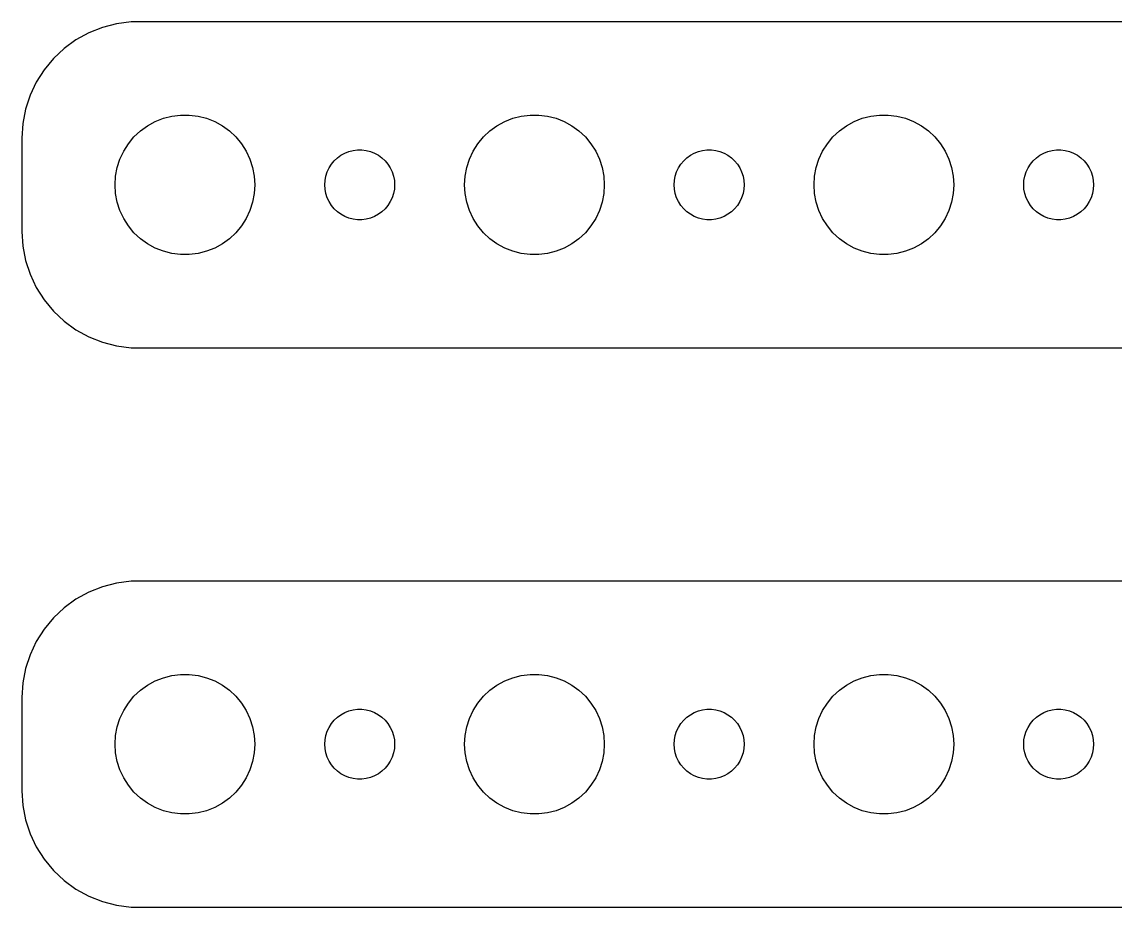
# Model space of a CAD drawing. Header units: metres. Extents: x -187 to 187, y 17 to 55.
# Drawn here: x -187 to -140.07, y 17.01 to 54.99 of the extents above; entities that cross this region are included whole.
import ezdxf

# ---------------------------------------------------------------- set-up
doc = ezdxf.new("R2010")
doc.units = ezdxf.units.M

msp = doc.modelspace()

# ---------------------------------------------------------------- linework, layer by layer
for p, q in [((-182.937, 54.9114), (-183.545, 54.7553)), ((-182.314, 54.9901), (-182.937, 54.9114)), ((182.314, 54.9901), (-182.314, 54.9901)), ((-184.129, 54.5241), (-184.679, 54.2216)), ((-183.545, 54.7553), (-184.129, 54.5241)), ((-184.679, 54.2216), (-185.187, 53.8526)), ((-185.187, 53.8526), (-185.645, 53.4227)), ((-185.645, 53.4227), (-186.045, 52.9389)), ((-186.045, 52.9389), (-186.382, 52.4088)), ((-186.382, 52.4088), (-186.649, 51.8406)), ((-186.649, 51.8406), (-186.843, 51.2434)), ((-186.843, 51.2434), (-186.961, 50.6267)), ((-181.607, 50.533), (-181.277, 50.7145)), ((-181.277, 50.7145), (-180.927, 50.8532)), ((-180.927, 50.8532), (-180.562, 50.9469)), ((-180.562, 50.9469), (-180.188, 50.9941)), ((-180.188, 50.9941), (-179.812, 50.9941)), ((-179.812, 50.9941), (-179.438, 50.9469)), ((-179.438, 50.9469), (-179.073, 50.8532)), ((-179.073, 50.8532), (-178.723, 50.7145)), ((-178.723, 50.7145), (-178.393, 50.533)), ((-166.607, 50.533), (-166.277, 50.7145)), ((-166.277, 50.7145), (-165.927, 50.8532)), ((-165.927, 50.8532), (-165.562, 50.9469)), ((-165.562, 50.9469), (-165.188, 50.9941)), ((-165.188, 50.9941), (-164.812, 50.9941)), ((-164.812, 50.9941), (-164.438, 50.9469)), ((-164.438, 50.9469), (-164.073, 50.8532)), ((-164.073, 50.8532), (-163.723, 50.7145)), ((-163.723, 50.7145), (-163.393, 50.533)), ((-151.607, 50.533), (-151.277, 50.7145)), ((-151.277, 50.7145), (-150.927, 50.8532)), ((-150.927, 50.8532), (-150.562, 50.9469)), ((-150.562, 50.9469), (-150.188, 50.9941)), ((-150.188, 50.9941), (-149.812, 50.9941)), ((-149.812, 50.9941), (-149.438, 50.9469)), ((-149.438, 50.9469), (-149.073, 50.8532)), ((-149.073, 50.8532), (-148.723, 50.7145)), ((-148.723, 50.7145), (-148.393, 50.533)), ((-186.961, 50.6267), (-187, 50)), ((-182.187, 50.0536), (-181.912, 50.3115)), ((-181.912, 50.3115), (-181.607, 50.533)), ((-178.393, 50.533), (-178.088, 50.3115)), ((-178.088, 50.3115), (-177.813, 50.0536)), ((-167.187, 50.0536), (-166.912, 50.3115)), ((-166.912, 50.3115), (-166.607, 50.533)), ((-163.393, 50.533), (-163.088, 50.3115)), ((-163.088, 50.3115), (-162.813, 50.0536)), ((-152.187, 50.0536), (-151.912, 50.3115)), ((-151.912, 50.3115), (-151.607, 50.533)), ((-148.393, 50.533), (-148.088, 50.3115)), ((-148.088, 50.3115), (-147.813, 50.0536)), ((-187, 50), (-187, 46)), ((-182.629, 49.4453), (-182.427, 49.7634)), ((-182.427, 49.7634), (-182.187, 50.0536)), ((-177.813, 50.0536), (-177.573, 49.7634)), ((-177.573, 49.7634), (-177.371, 49.4453)), ((-167.629, 49.4453), (-167.427, 49.7634)), ((-167.427, 49.7634), (-167.187, 50.0536)), ((-162.813, 50.0536), (-162.573, 49.7634)), ((-162.573, 49.7634), (-162.371, 49.4453)), ((-152.629, 49.4453), (-152.427, 49.7634)), ((-152.427, 49.7634), (-152.187, 50.0536)), ((-147.813, 50.0536), (-147.573, 49.7634)), ((-147.573, 49.7634), (-147.371, 49.4453)), ((-182.789, 49.1044), (-182.629, 49.4453)), ((-177.371, 49.4453), (-177.211, 49.1044)), ((-173.304, 49.2665), (-173.139, 49.3572)), ((-173.139, 49.3572), (-172.964, 49.4266)), ((-172.964, 49.4266), (-172.781, 49.4734)), ((-172.781, 49.4734), (-172.594, 49.497)), ((-172.594, 49.497), (-172.406, 49.497)), ((-172.406, 49.497), (-172.219, 49.4734)), ((-172.219, 49.4734), (-172.036, 49.4266)), ((-172.036, 49.4266), (-171.861, 49.3572)), ((-171.861, 49.3572), (-171.696, 49.2665)), ((-167.789, 49.1044), (-167.629, 49.4453)), ((-162.371, 49.4453), (-162.211, 49.1044)), ((-158.304, 49.2665), (-158.139, 49.3572)), ((-158.139, 49.3572), (-157.964, 49.4266)), ((-157.964, 49.4266), (-157.781, 49.4734)), ((-157.781, 49.4734), (-157.594, 49.497)), ((-157.594, 49.497), (-157.406, 49.497)), ((-157.406, 49.497), (-157.219, 49.4734)), ((-157.219, 49.4734), (-157.036, 49.4266)), ((-157.036, 49.4266), (-156.861, 49.3572)), ((-156.861, 49.3572), (-156.696, 49.2665)), ((-152.789, 49.1044), (-152.629, 49.4453)), ((-147.371, 49.4453), (-147.211, 49.1044)), ((-143.304, 49.2665), (-143.139, 49.3572)), ((-143.139, 49.3572), (-142.964, 49.4266)), ((-142.964, 49.4266), (-142.781, 49.4734)), ((-142.781, 49.4734), (-142.594, 49.497)), ((-142.594, 49.497), (-142.406, 49.497)), ((-142.406, 49.497), (-142.219, 49.4734)), ((-142.219, 49.4734), (-142.036, 49.4266)), ((-142.036, 49.4266), (-141.861, 49.3572)), ((-141.861, 49.3572), (-141.696, 49.2665)), ((-182.906, 48.7461), (-182.789, 49.1044)), ((-177.211, 49.1044), (-177.094, 48.7461)), ((-173.814, 48.7226), (-173.714, 48.8817)), ((-173.714, 48.8817), (-173.593, 49.0268)), ((-173.593, 49.0268), (-173.456, 49.1558)), ((-173.456, 49.1558), (-173.304, 49.2665)), ((-171.696, 49.2665), (-171.544, 49.1558)), ((-171.544, 49.1558), (-171.407, 49.0268)), ((-171.407, 49.0268), (-171.286, 48.8817)), ((-171.286, 48.8817), (-171.186, 48.7226)), ((-167.906, 48.7461), (-167.789, 49.1044)), ((-162.211, 49.1044), (-162.094, 48.7461)), ((-158.814, 48.7226), (-158.714, 48.8817)), ((-158.714, 48.8817), (-158.593, 49.0268)), ((-158.593, 49.0268), (-158.456, 49.1558)), ((-158.456, 49.1558), (-158.304, 49.2665)), ((-156.696, 49.2665), (-156.544, 49.1558)), ((-156.544, 49.1558), (-156.407, 49.0268)), ((-156.407, 49.0268), (-156.286, 48.8817)), ((-156.286, 48.8817), (-156.186, 48.7226)), ((-152.906, 48.7461), (-152.789, 49.1044)), ((-147.211, 49.1044), (-147.094, 48.7461)), ((-143.814, 48.7226), (-143.714, 48.8817)), ((-143.714, 48.8817), (-143.593, 49.0268)), ((-143.593, 49.0268), (-143.456, 49.1558)), ((-143.456, 49.1558), (-143.304, 49.2665)), ((-141.696, 49.2665), (-141.544, 49.1558)), ((-141.544, 49.1558), (-141.407, 49.0268)), ((-141.407, 49.0268), (-141.286, 48.8817)), ((-141.286, 48.8817), (-141.186, 48.7226)), ((-183, 48), (-182.976, 48.376)), ((-182.976, 48.376), (-182.906, 48.7461)), ((-177.094, 48.7461), (-177.024, 48.376)), ((-177.024, 48.376), (-177, 48)), ((-173.988, 48.188), (-173.953, 48.373)), ((-173.953, 48.373), (-173.895, 48.5522)), ((-173.895, 48.5522), (-173.814, 48.7226)), ((-171.186, 48.7226), (-171.105, 48.5522)), ((-171.105, 48.5522), (-171.047, 48.373)), ((-171.047, 48.373), (-171.012, 48.188)), ((-168, 48), (-167.976, 48.376)), ((-167.976, 48.376), (-167.906, 48.7461)), ((-162.094, 48.7461), (-162.024, 48.376)), ((-162.024, 48.376), (-162, 48)), ((-158.988, 48.188), (-158.953, 48.373)), ((-158.953, 48.373), (-158.895, 48.5522)), ((-158.895, 48.5522), (-158.814, 48.7226)), ((-156.186, 48.7226), (-156.105, 48.5522)), ((-156.105, 48.5522), (-156.047, 48.373)), ((-156.047, 48.373), (-156.012, 48.188)), ((-153, 48), (-152.976, 48.376)), ((-152.976, 48.376), (-152.906, 48.7461)), ((-147.094, 48.7461), (-147.024, 48.376)), ((-147.024, 48.376), (-147, 48)), ((-143.988, 48.188), (-143.953, 48.373)), ((-143.953, 48.373), (-143.895, 48.5522)), ((-143.895, 48.5522), (-143.814, 48.7226)), ((-141.186, 48.7226), (-141.105, 48.5522)), ((-141.105, 48.5522), (-141.047, 48.373)), ((-141.047, 48.373), (-141.012, 48.188)), ((-182.976, 47.624), (-183, 48)), ((-177, 48), (-177.024, 47.624)), ((-174, 48), (-173.988, 48.188)), ((-173.988, 47.812), (-174, 48)), ((-171.012, 48.188), (-171, 48)), ((-171, 48), (-171.012, 47.812)), ((-167.976, 47.624), (-168, 48)), ((-162, 48), (-162.024, 47.624)), ((-159, 48), (-158.988, 48.188)), ((-158.988, 47.812), (-159, 48)), ((-156.012, 48.188), (-156, 48)), ((-156, 48), (-156.012, 47.812)), ((-152.976, 47.624), (-153, 48)), ((-147, 48), (-147.024, 47.624)), ((-144, 48), (-143.988, 48.188)), ((-143.988, 47.812), (-144, 48)), ((-141.012, 48.188), (-141, 48)), ((-141, 48), (-141.012, 47.812)), ((-182.906, 47.2539), (-182.976, 47.624)), ((-177.024, 47.624), (-177.094, 47.2539)), ((-173.953, 47.627), (-173.988, 47.812)), ((-173.895, 47.4478), (-173.953, 47.627)), ((-173.814, 47.2774), (-173.895, 47.4478)), ((-171.105, 47.4478), (-171.186, 47.2774)), ((-171.047, 47.627), (-171.105, 47.4478)), ((-171.012, 47.812), (-171.047, 47.627)), ((-167.906, 47.2539), (-167.976, 47.624)), ((-162.024, 47.624), (-162.094, 47.2539)), ((-158.953, 47.627), (-158.988, 47.812)), ((-158.895, 47.4478), (-158.953, 47.627)), ((-158.814, 47.2774), (-158.895, 47.4478)), ((-156.105, 47.4478), (-156.186, 47.2774)), ((-156.047, 47.627), (-156.105, 47.4478)), ((-156.012, 47.812), (-156.047, 47.627)), ((-152.906, 47.2539), (-152.976, 47.624)), ((-147.024, 47.624), (-147.094, 47.2539)), ((-143.953, 47.627), (-143.988, 47.812)), ((-143.895, 47.4478), (-143.953, 47.627)), ((-143.814, 47.2774), (-143.895, 47.4478)), ((-141.105, 47.4478), (-141.186, 47.2774)), ((-141.047, 47.627), (-141.105, 47.4478)), ((-141.012, 47.812), (-141.047, 47.627)), ((-182.789, 46.8956), (-182.906, 47.2539)), ((-177.094, 47.2539), (-177.211, 46.8956)), ((-173.714, 47.1183), (-173.814, 47.2774)), ((-173.593, 46.9732), (-173.714, 47.1183)), ((-173.456, 46.8442), (-173.593, 46.9732)), ((-171.407, 46.9732), (-171.544, 46.8442)), ((-171.286, 47.1183), (-171.407, 46.9732)), ((-171.186, 47.2774), (-171.286, 47.1183)), ((-167.789, 46.8956), (-167.906, 47.2539)), ((-162.094, 47.2539), (-162.211, 46.8956)), ((-158.714, 47.1183), (-158.814, 47.2774)), ((-158.593, 46.9732), (-158.714, 47.1183)), ((-158.456, 46.8442), (-158.593, 46.9732)), ((-156.407, 46.9732), (-156.544, 46.8442)), ((-156.286, 47.1183), (-156.407, 46.9732)), ((-156.186, 47.2774), (-156.286, 47.1183)), ((-152.789, 46.8956), (-152.906, 47.2539)), ((-147.094, 47.2539), (-147.211, 46.8956)), ((-143.714, 47.1183), (-143.814, 47.2774)), ((-143.593, 46.9732), (-143.714, 47.1183)), ((-143.456, 46.8442), (-143.593, 46.9732)), ((-141.407, 46.9732), (-141.544, 46.8442)), ((-141.286, 47.1183), (-141.407, 46.9732)), ((-141.186, 47.2774), (-141.286, 47.1183)), ((-182.629, 46.5547), (-182.789, 46.8956)), ((-182.427, 46.2366), (-182.629, 46.5547)), ((-177.371, 46.5547), (-177.573, 46.2366)), ((-177.211, 46.8956), (-177.371, 46.5547)), ((-173.304, 46.7335), (-173.456, 46.8442)), ((-173.139, 46.6428), (-173.304, 46.7335)), ((-172.964, 46.5734), (-173.139, 46.6428)), ((-172.781, 46.5266), (-172.964, 46.5734)), ((-172.594, 46.503), (-172.781, 46.5266)), ((-172.406, 46.503), (-172.594, 46.503)), ((-172.219, 46.5266), (-172.406, 46.503)), ((-172.036, 46.5734), (-172.219, 46.5266)), ((-171.861, 46.6428), (-172.036, 46.5734)), ((-171.696, 46.7335), (-171.861, 46.6428)), ((-171.544, 46.8442), (-171.696, 46.7335)), ((-167.629, 46.5547), (-167.789, 46.8956)), ((-167.427, 46.2366), (-167.629, 46.5547)), ((-162.371, 46.5547), (-162.573, 46.2366)), ((-162.211, 46.8956), (-162.371, 46.5547)), ((-158.304, 46.7335), (-158.456, 46.8442)), ((-158.139, 46.6428), (-158.304, 46.7335)), ((-157.964, 46.5734), (-158.139, 46.6428)), ((-157.781, 46.5266), (-157.964, 46.5734)), ((-157.594, 46.503), (-157.781, 46.5266)), ((-157.406, 46.503), (-157.594, 46.503)), ((-157.219, 46.5266), (-157.406, 46.503)), ((-157.036, 46.5734), (-157.219, 46.5266)), ((-156.861, 46.6428), (-157.036, 46.5734)), ((-156.696, 46.7335), (-156.861, 46.6428)), ((-156.544, 46.8442), (-156.696, 46.7335)), ((-152.629, 46.5547), (-152.789, 46.8956)), ((-152.427, 46.2366), (-152.629, 46.5547)), ((-147.371, 46.5547), (-147.573, 46.2366)), ((-147.211, 46.8956), (-147.371, 46.5547)), ((-143.304, 46.7335), (-143.456, 46.8442)), ((-143.139, 46.6428), (-143.304, 46.7335)), ((-142.964, 46.5734), (-143.139, 46.6428)), ((-142.781, 46.5266), (-142.964, 46.5734)), ((-142.594, 46.503), (-142.781, 46.5266)), ((-142.406, 46.503), (-142.594, 46.503)), ((-142.219, 46.5266), (-142.406, 46.503)), ((-142.036, 46.5734), (-142.219, 46.5266)), ((-141.861, 46.6428), (-142.036, 46.5734)), ((-141.696, 46.7335), (-141.861, 46.6428)), ((-141.544, 46.8442), (-141.696, 46.7335)), ((-187, 46), (-186.961, 45.3733)), ((-182.187, 45.9464), (-182.427, 46.2366)), ((-177.573, 46.2366), (-177.813, 45.9464)), ((-167.187, 45.9464), (-167.427, 46.2366)), ((-162.573, 46.2366), (-162.813, 45.9464)), ((-152.187, 45.9464), (-152.427, 46.2366)), ((-147.573, 46.2366), (-147.813, 45.9464)), ((-181.912, 45.6885), (-182.187, 45.9464)), ((-181.607, 45.467), (-181.912, 45.6885)), ((-178.088, 45.6885), (-178.393, 45.467)), ((-177.813, 45.9464), (-178.088, 45.6885)), ((-166.912, 45.6885), (-167.187, 45.9464)), ((-166.607, 45.467), (-166.912, 45.6885)), ((-163.088, 45.6885), (-163.393, 45.467)), ((-162.813, 45.9464), (-163.088, 45.6885)), ((-151.912, 45.6885), (-152.187, 45.9464)), ((-151.607, 45.467), (-151.912, 45.6885)), ((-148.088, 45.6885), (-148.393, 45.467)), ((-147.813, 45.9464), (-148.088, 45.6885)), ((-186.961, 45.3733), (-186.843, 44.7566)), ((-181.277, 45.2855), (-181.607, 45.467)), ((-180.927, 45.1468), (-181.277, 45.2855)), ((-180.562, 45.0531), (-180.927, 45.1468)), ((-180.188, 45.0059), (-180.562, 45.0531)), ((-179.438, 45.0531), (-179.812, 45.0059)), ((-179.073, 45.1468), (-179.438, 45.0531)), ((-178.723, 45.2855), (-179.073, 45.1468)), ((-178.393, 45.467), (-178.723, 45.2855)), ((-166.277, 45.2855), (-166.607, 45.467)), ((-165.927, 45.1468), (-166.277, 45.2855)), ((-165.562, 45.0531), (-165.927, 45.1468)), ((-165.188, 45.0059), (-165.562, 45.0531)), ((-164.438, 45.0531), (-164.812, 45.0059)), ((-164.073, 45.1468), (-164.438, 45.0531)), ((-163.723, 45.2855), (-164.073, 45.1468)), ((-163.393, 45.467), (-163.723, 45.2855)), ((-151.277, 45.2855), (-151.607, 45.467)), ((-150.927, 45.1468), (-151.277, 45.2855)), ((-150.562, 45.0531), (-150.927, 45.1468)), ((-150.188, 45.0059), (-150.562, 45.0531)), ((-149.438, 45.0531), (-149.812, 45.0059)), ((-149.073, 45.1468), (-149.438, 45.0531)), ((-148.723, 45.2855), (-149.073, 45.1468)), ((-148.393, 45.467), (-148.723, 45.2855)), ((-186.843, 44.7566), (-186.649, 44.1594)), ((-179.812, 45.0059), (-180.188, 45.0059)), ((-164.812, 45.0059), (-165.188, 45.0059)), ((-149.812, 45.0059), (-150.188, 45.0059)), ((-186.649, 44.1594), (-186.382, 43.5912)), ((-186.382, 43.5912), (-186.045, 43.0611)), ((-186.045, 43.0611), (-185.645, 42.5773)), ((-185.645, 42.5773), (-185.187, 42.1474)), ((-185.187, 42.1474), (-184.679, 41.7784)), ((-184.679, 41.7784), (-184.129, 41.4759)), ((-184.129, 41.4759), (-183.545, 41.2447)), ((-183.545, 41.2447), (-182.937, 41.0886)), ((-182.937, 41.0886), (-182.314, 41.0099)), ((-182.314, 41.0099), (182.314, 41.0099)), ((-182.314, 30.9901), (-182.937, 30.9114)), ((182.314, 30.9901), (-182.314, 30.9901)), ((-184.129, 30.5241), (-184.679, 30.2216)), ((-183.545, 30.7553), (-184.129, 30.5241)), ((-182.937, 30.9114), (-183.545, 30.7553)), ((-184.679, 30.2216), (-185.187, 29.8526)), ((-185.187, 29.8526), (-185.645, 29.4227)), ((-185.645, 29.4227), (-186.045, 28.9389)), ((-186.045, 28.9389), (-186.382, 28.4088)), ((-186.382, 28.4088), (-186.649, 27.8406)), ((-186.649, 27.8406), (-186.843, 27.2434)), ((-186.843, 27.2434), (-186.961, 26.6267)), ((-181.277, 26.7145), (-180.927, 26.8532)), ((-180.927, 26.8532), (-180.562, 26.9469)), ((-180.562, 26.9469), (-180.188, 26.9941)), ((-180.188, 26.9941), (-179.812, 26.9941)), ((-179.812, 26.9941), (-179.438, 26.9469)), ((-179.438, 26.9469), (-179.073, 26.8532)), ((-179.073, 26.8532), (-178.723, 26.7145)), ((-166.277, 26.7145), (-165.927, 26.8532)), ((-165.927, 26.8532), (-165.562, 26.9469)), ((-165.562, 26.9469), (-165.188, 26.9941)), ((-165.188, 26.9941), (-164.812, 26.9941)), ((-164.812, 26.9941), (-164.438, 26.9469)), ((-164.438, 26.9469), (-164.073, 26.8532)), ((-164.073, 26.8532), (-163.723, 26.7145)), ((-151.277, 26.7145), (-150.927, 26.8532)), ((-150.927, 26.8532), (-150.562, 26.9469)), ((-150.562, 26.9469), (-150.188, 26.9941)), ((-150.188, 26.9941), (-149.812, 26.9941)), ((-149.812, 26.9941), (-149.438, 26.9469)), ((-149.438, 26.9469), (-149.073, 26.8532)), ((-149.073, 26.8532), (-148.723, 26.7145)), ((-186.961, 26.6267), (-187, 26)), ((-182.187, 26.0536), (-181.912, 26.3115)), ((-181.912, 26.3115), (-181.607, 26.533)), ((-181.607, 26.533), (-181.277, 26.7145)), ((-178.723, 26.7145), (-178.393, 26.533)), ((-178.393, 26.533), (-178.088, 26.3115)), ((-178.088, 26.3115), (-177.813, 26.0536)), ((-167.187, 26.0536), (-166.912, 26.3115)), ((-166.912, 26.3115), (-166.607, 26.533)), ((-166.607, 26.533), (-166.277, 26.7145)), ((-163.723, 26.7145), (-163.393, 26.533)), ((-163.393, 26.533), (-163.088, 26.3115)), ((-163.088, 26.3115), (-162.813, 26.0536)), ((-152.187, 26.0536), (-151.912, 26.3115)), ((-151.912, 26.3115), (-151.607, 26.533)), ((-151.607, 26.533), (-151.277, 26.7145)), ((-148.723, 26.7145), (-148.393, 26.533)), ((-148.393, 26.533), (-148.088, 26.3115)), ((-148.088, 26.3115), (-147.813, 26.0536)), ((-187, 26), (-187, 22)), ((-182.427, 25.7634), (-182.187, 26.0536)), ((-177.813, 26.0536), (-177.573, 25.7634)), ((-167.427, 25.7634), (-167.187, 26.0536)), ((-162.813, 26.0536), (-162.573, 25.7634)), ((-152.427, 25.7634), (-152.187, 26.0536)), ((-147.813, 26.0536), (-147.573, 25.7634)), ((-182.789, 25.1044), (-182.629, 25.4453)), ((-182.629, 25.4453), (-182.427, 25.7634)), ((-177.573, 25.7634), (-177.371, 25.4453)), ((-177.371, 25.4453), (-177.211, 25.1044)), ((-173.304, 25.2665), (-173.139, 25.3572)), ((-173.139, 25.3572), (-172.964, 25.4266)), ((-172.964, 25.4266), (-172.781, 25.4734)), ((-172.781, 25.4734), (-172.594, 25.497)), ((-172.594, 25.497), (-172.406, 25.497)), ((-172.406, 25.497), (-172.219, 25.4734)), ((-172.219, 25.4734), (-172.036, 25.4266)), ((-172.036, 25.4266), (-171.861, 25.3572)), ((-171.861, 25.3572), (-171.696, 25.2665)), ((-167.789, 25.1044), (-167.629, 25.4453)), ((-167.629, 25.4453), (-167.427, 25.7634)), ((-162.573, 25.7634), (-162.371, 25.4453)), ((-162.371, 25.4453), (-162.211, 25.1044)), ((-158.304, 25.2665), (-158.139, 25.3572)), ((-158.139, 25.3572), (-157.964, 25.4266)), ((-157.964, 25.4266), (-157.781, 25.4734)), ((-157.781, 25.4734), (-157.594, 25.497)), ((-157.594, 25.497), (-157.406, 25.497)), ((-157.406, 25.497), (-157.219, 25.4734)), ((-157.219, 25.4734), (-157.036, 25.4266)), ((-157.036, 25.4266), (-156.861, 25.3572)), ((-156.861, 25.3572), (-156.696, 25.2665)), ((-152.789, 25.1044), (-152.629, 25.4453)), ((-152.629, 25.4453), (-152.427, 25.7634)), ((-147.573, 25.7634), (-147.371, 25.4453)), ((-147.371, 25.4453), (-147.211, 25.1044)), ((-143.304, 25.2665), (-143.139, 25.3572)), ((-143.139, 25.3572), (-142.964, 25.4266)), ((-142.964, 25.4266), (-142.781, 25.4734)), ((-142.781, 25.4734), (-142.594, 25.497)), ((-142.594, 25.497), (-142.406, 25.497)), ((-142.406, 25.497), (-142.219, 25.4734)), ((-142.219, 25.4734), (-142.036, 25.4266)), ((-142.036, 25.4266), (-141.861, 25.3572)), ((-141.861, 25.3572), (-141.696, 25.2665)), ((-182.906, 24.7461), (-182.789, 25.1044)), ((-177.211, 25.1044), (-177.094, 24.7461)), ((-173.814, 24.7226), (-173.714, 24.8817)), ((-173.714, 24.8817), (-173.593, 25.0268)), ((-173.593, 25.0268), (-173.456, 25.1558)), ((-173.456, 25.1558), (-173.304, 25.2665)), ((-171.696, 25.2665), (-171.544, 25.1558)), ((-171.544, 25.1558), (-171.407, 25.0268)), ((-171.407, 25.0268), (-171.286, 24.8817)), ((-171.286, 24.8817), (-171.186, 24.7226)), ((-167.906, 24.7461), (-167.789, 25.1044)), ((-162.211, 25.1044), (-162.094, 24.7461)), ((-158.814, 24.7226), (-158.714, 24.8817)), ((-158.714, 24.8817), (-158.593, 25.0268)), ((-158.593, 25.0268), (-158.456, 25.1558)), ((-158.456, 25.1558), (-158.304, 25.2665)), ((-156.696, 25.2665), (-156.544, 25.1558)), ((-156.544, 25.1558), (-156.407, 25.0268)), ((-156.407, 25.0268), (-156.286, 24.8817)), ((-156.286, 24.8817), (-156.186, 24.7226)), ((-152.906, 24.7461), (-152.789, 25.1044)), ((-147.211, 25.1044), (-147.094, 24.7461)), ((-143.814, 24.7226), (-143.714, 24.8817)), ((-143.714, 24.8817), (-143.593, 25.0268)), ((-143.593, 25.0268), (-143.456, 25.1558)), ((-143.456, 25.1558), (-143.304, 25.2665)), ((-141.696, 25.2665), (-141.544, 25.1558)), ((-141.544, 25.1558), (-141.407, 25.0268)), ((-141.407, 25.0268), (-141.286, 24.8817)), ((-141.286, 24.8817), (-141.186, 24.7226)), ((-182.976, 24.376), (-182.906, 24.7461)), ((-177.094, 24.7461), (-177.024, 24.376)), ((-173.953, 24.373), (-173.895, 24.5522)), ((-173.895, 24.5522), (-173.814, 24.7226)), ((-171.186, 24.7226), (-171.105, 24.5522)), ((-171.105, 24.5522), (-171.047, 24.373)), ((-167.976, 24.376), (-167.906, 24.7461)), ((-162.094, 24.7461), (-162.024, 24.376)), ((-158.953, 24.373), (-158.895, 24.5522)), ((-158.895, 24.5522), (-158.814, 24.7226)), ((-156.186, 24.7226), (-156.105, 24.5522)), ((-156.105, 24.5522), (-156.047, 24.373)), ((-152.976, 24.376), (-152.906, 24.7461)), ((-147.094, 24.7461), (-147.024, 24.376)), ((-143.953, 24.373), (-143.895, 24.5522)), ((-143.895, 24.5522), (-143.814, 24.7226)), ((-141.186, 24.7226), (-141.105, 24.5522)), ((-141.105, 24.5522), (-141.047, 24.373)), ((-183, 24), (-182.976, 24.376)), ((-182.976, 23.624), (-183, 24)), ((-177.024, 24.376), (-177, 24)), ((-177, 24), (-177.024, 23.624)), ((-174, 24), (-173.988, 24.188)), ((-173.988, 23.812), (-174, 24)), ((-173.988, 24.188), (-173.953, 24.373)), ((-171.047, 24.373), (-171.012, 24.188)), ((-171.012, 24.188), (-171, 24)), ((-171, 24), (-171.012, 23.812)), ((-168, 24), (-167.976, 24.376)), ((-167.976, 23.624), (-168, 24)), ((-162.024, 24.376), (-162, 24)), ((-162, 24), (-162.024, 23.624)), ((-159, 24), (-158.988, 24.188)), ((-158.988, 23.812), (-159, 24)), ((-158.988, 24.188), (-158.953, 24.373)), ((-156.047, 24.373), (-156.012, 24.188)), ((-156.012, 24.188), (-156, 24)), ((-156, 24), (-156.012, 23.812)), ((-153, 24), (-152.976, 24.376)), ((-152.976, 23.624), (-153, 24)), ((-147.024, 24.376), (-147, 24)), ((-147, 24), (-147.024, 23.624)), ((-144, 24), (-143.988, 24.188)), ((-143.988, 23.812), (-144, 24)), ((-143.988, 24.188), (-143.953, 24.373)), ((-141.047, 24.373), (-141.012, 24.188)), ((-141.012, 24.188), (-141, 24)), ((-141, 24), (-141.012, 23.812)), ((-182.906, 23.2539), (-182.976, 23.624)), ((-177.024, 23.624), (-177.094, 23.2539)), ((-173.953, 23.627), (-173.988, 23.812)), ((-173.895, 23.4478), (-173.953, 23.627)), ((-171.047, 23.627), (-171.105, 23.4478)), ((-171.012, 23.812), (-171.047, 23.627)), ((-167.906, 23.2539), (-167.976, 23.624)), ((-162.024, 23.624), (-162.094, 23.2539)), ((-158.953, 23.627), (-158.988, 23.812)), ((-158.895, 23.4478), (-158.953, 23.627)), ((-156.047, 23.627), (-156.105, 23.4478)), ((-156.012, 23.812), (-156.047, 23.627)), ((-152.906, 23.2539), (-152.976, 23.624)), ((-147.024, 23.624), (-147.094, 23.2539)), ((-143.953, 23.627), (-143.988, 23.812)), ((-143.895, 23.4478), (-143.953, 23.627)), ((-141.047, 23.627), (-141.105, 23.4478)), ((-141.012, 23.812), (-141.047, 23.627)), ((-182.789, 22.8956), (-182.906, 23.2539)), ((-177.094, 23.2539), (-177.211, 22.8956)), ((-173.814, 23.2774), (-173.895, 23.4478)), ((-173.714, 23.1183), (-173.814, 23.2774)), ((-173.593, 22.9732), (-173.714, 23.1183)), ((-171.286, 23.1183), (-171.407, 22.9732)), ((-171.186, 23.2774), (-171.286, 23.1183)), ((-171.105, 23.4478), (-171.186, 23.2774)), ((-167.789, 22.8956), (-167.906, 23.2539)), ((-162.094, 23.2539), (-162.211, 22.8956)), ((-158.814, 23.2774), (-158.895, 23.4478)), ((-158.714, 23.1183), (-158.814, 23.2774)), ((-158.593, 22.9732), (-158.714, 23.1183)), ((-156.286, 23.1183), (-156.407, 22.9732)), ((-156.186, 23.2774), (-156.286, 23.1183)), ((-156.105, 23.4478), (-156.186, 23.2774)), ((-152.789, 22.8956), (-152.906, 23.2539)), ((-147.094, 23.2539), (-147.211, 22.8956)), ((-143.814, 23.2774), (-143.895, 23.4478)), ((-143.714, 23.1183), (-143.814, 23.2774)), ((-143.593, 22.9732), (-143.714, 23.1183)), ((-141.286, 23.1183), (-141.407, 22.9732)), ((-141.186, 23.2774), (-141.286, 23.1183)), ((-141.105, 23.4478), (-141.186, 23.2774)), ((-182.629, 22.5547), (-182.789, 22.8956)), ((-182.427, 22.2366), (-182.629, 22.5547)), ((-177.371, 22.5547), (-177.573, 22.2366)), ((-177.211, 22.8956), (-177.371, 22.5547)), ((-173.456, 22.8442), (-173.593, 22.9732)), ((-173.304, 22.7335), (-173.456, 22.8442)), ((-173.139, 22.6428), (-173.304, 22.7335)), ((-172.964, 22.5734), (-173.139, 22.6428)), ((-172.781, 22.5266), (-172.964, 22.5734)), ((-172.594, 22.503), (-172.781, 22.5266)), ((-172.219, 22.5266), (-172.406, 22.503)), ((-172.036, 22.5734), (-172.219, 22.5266)), ((-171.861, 22.6428), (-172.036, 22.5734)), ((-171.696, 22.7335), (-171.861, 22.6428)), ((-171.544, 22.8442), (-171.696, 22.7335)), ((-171.407, 22.9732), (-171.544, 22.8442)), ((-167.629, 22.5547), (-167.789, 22.8956)), ((-167.427, 22.2366), (-167.629, 22.5547)), ((-162.371, 22.5547), (-162.573, 22.2366)), ((-162.211, 22.8956), (-162.371, 22.5547)), ((-158.456, 22.8442), (-158.593, 22.9732)), ((-158.304, 22.7335), (-158.456, 22.8442)), ((-158.139, 22.6428), (-158.304, 22.7335)), ((-157.964, 22.5734), (-158.139, 22.6428)), ((-157.781, 22.5266), (-157.964, 22.5734)), ((-157.594, 22.503), (-157.781, 22.5266)), ((-157.219, 22.5266), (-157.406, 22.503)), ((-157.036, 22.5734), (-157.219, 22.5266)), ((-156.861, 22.6428), (-157.036, 22.5734)), ((-156.696, 22.7335), (-156.861, 22.6428)), ((-156.544, 22.8442), (-156.696, 22.7335)), ((-156.407, 22.9732), (-156.544, 22.8442)), ((-152.629, 22.5547), (-152.789, 22.8956)), ((-152.427, 22.2366), (-152.629, 22.5547)), ((-147.371, 22.5547), (-147.573, 22.2366)), ((-147.211, 22.8956), (-147.371, 22.5547)), ((-143.456, 22.8442), (-143.593, 22.9732)), ((-143.304, 22.7335), (-143.456, 22.8442)), ((-143.139, 22.6428), (-143.304, 22.7335)), ((-142.964, 22.5734), (-143.139, 22.6428)), ((-142.781, 22.5266), (-142.964, 22.5734)), ((-142.594, 22.503), (-142.781, 22.5266)), ((-142.219, 22.5266), (-142.406, 22.503)), ((-142.036, 22.5734), (-142.219, 22.5266)), ((-141.861, 22.6428), (-142.036, 22.5734)), ((-141.696, 22.7335), (-141.861, 22.6428)), ((-141.544, 22.8442), (-141.696, 22.7335)), ((-141.407, 22.9732), (-141.544, 22.8442)), ((-182.187, 21.9464), (-182.427, 22.2366)), ((-177.573, 22.2366), (-177.813, 21.9464)), ((-172.406, 22.503), (-172.594, 22.503)), ((-167.187, 21.9464), (-167.427, 22.2366)), ((-162.573, 22.2366), (-162.813, 21.9464)), ((-157.406, 22.503), (-157.594, 22.503)), ((-152.187, 21.9464), (-152.427, 22.2366)), ((-147.573, 22.2366), (-147.813, 21.9464)), ((-142.406, 22.503), (-142.594, 22.503)), ((-187, 22), (-186.961, 21.3733)), ((-181.912, 21.6885), (-182.187, 21.9464)), ((-181.607, 21.467), (-181.912, 21.6885)), ((-178.088, 21.6885), (-178.393, 21.467)), ((-177.813, 21.9464), (-178.088, 21.6885)), ((-166.912, 21.6885), (-167.187, 21.9464)), ((-166.607, 21.467), (-166.912, 21.6885)), ((-163.088, 21.6885), (-163.393, 21.467)), ((-162.813, 21.9464), (-163.088, 21.6885)), ((-151.912, 21.6885), (-152.187, 21.9464)), ((-151.607, 21.467), (-151.912, 21.6885)), ((-148.088, 21.6885), (-148.393, 21.467)), ((-147.813, 21.9464), (-148.088, 21.6885)), ((-186.961, 21.3733), (-186.843, 20.7566)), ((-181.277, 21.2855), (-181.607, 21.467)), ((-180.927, 21.1468), (-181.277, 21.2855)), ((-180.562, 21.0531), (-180.927, 21.1468)), ((-179.073, 21.1468), (-179.438, 21.0531)), ((-178.723, 21.2855), (-179.073, 21.1468)), ((-178.393, 21.467), (-178.723, 21.2855)), ((-166.277, 21.2855), (-166.607, 21.467)), ((-165.927, 21.1468), (-166.277, 21.2855)), ((-165.562, 21.0531), (-165.927, 21.1468)), ((-164.073, 21.1468), (-164.438, 21.0531)), ((-163.723, 21.2855), (-164.073, 21.1468)), ((-163.393, 21.467), (-163.723, 21.2855)), ((-151.277, 21.2855), (-151.607, 21.467)), ((-150.927, 21.1468), (-151.277, 21.2855)), ((-150.562, 21.0531), (-150.927, 21.1468)), ((-149.073, 21.1468), (-149.438, 21.0531)), ((-148.723, 21.2855), (-149.073, 21.1468)), ((-148.393, 21.467), (-148.723, 21.2855)), ((-186.843, 20.7566), (-186.649, 20.1594)), ((-180.188, 21.0059), (-180.562, 21.0531)), ((-179.812, 21.0059), (-180.188, 21.0059)), ((-179.438, 21.0531), (-179.812, 21.0059)), ((-165.188, 21.0059), (-165.562, 21.0531)), ((-164.812, 21.0059), (-165.188, 21.0059)), ((-164.438, 21.0531), (-164.812, 21.0059)), ((-150.188, 21.0059), (-150.562, 21.0531)), ((-149.812, 21.0059), (-150.188, 21.0059)), ((-149.438, 21.0531), (-149.812, 21.0059)), ((-186.649, 20.1594), (-186.382, 19.5912)), ((-186.382, 19.5912), (-186.045, 19.0611)), ((-186.045, 19.0611), (-185.645, 18.5773)), ((-185.645, 18.5773), (-185.187, 18.1474)), ((-185.187, 18.1474), (-184.679, 17.7784)), ((-184.679, 17.7784), (-184.129, 17.4759)), ((-184.129, 17.4759), (-183.545, 17.2447)), ((-183.545, 17.2447), (-182.937, 17.0886)), ((-182.937, 17.0886), (-182.314, 17.0099)), ((-182.314, 17.0099), (182.314, 17.0099))]:
    msp.add_line(p, q)

doc.saveas('drawing.dxf')
